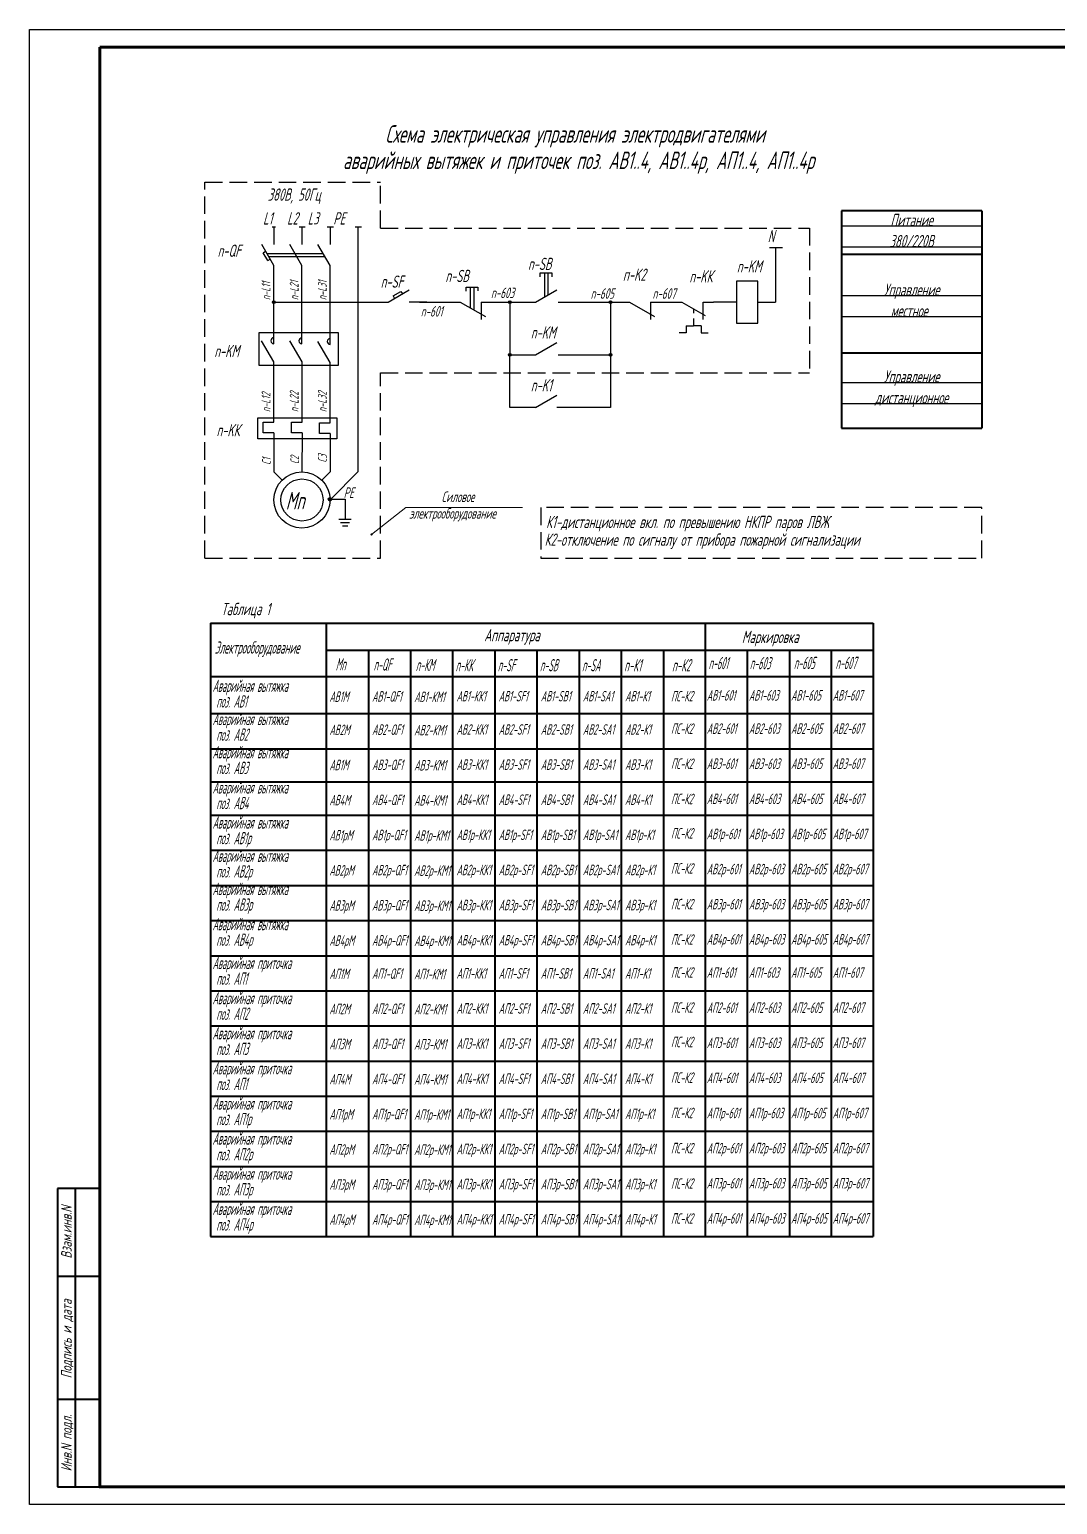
# Model space of a CAD drawing. Header units: millimetres. Extents: x -338 to 6826, y -8218 to 3153.
# Drawn here: x 2036.9 to 2329.7, y -2820.2 to -2400.2 of the extents above; entities that cross this region are included whole.
import ezdxf
from ezdxf.enums import TextEntityAlignment as Align

# ---------------------------------------------------------------- set-up
doc = ezdxf.new("R2010")
doc.units = ezdxf.units.MM
doc.linetypes.add('gost5', pattern=[7, 5, -2, 0])
doc.layers.get('Defpoints').update_dxf_attribs({"color": 251})
for name, color, linetype, lineweight in [('Выноска', 137, 'Continuous', 20), ('Обводка', 6, 'Continuous', 25), ('Рамка тонкая', 5, 'Continuous', 25), ('Таблица', 253, 'Continuous', 40), ('Текст_КИП', 2, 'Continuous', 25)]:
    doc.layers.add(name, color=color, linetype=linetype, lineweight=lineweight)
doc.layers.add('ТЕКСТ', color=2, linetype='Continuous')
doc.styles.add('Simplex', font='simplex.shx', dxfattribs={"width": 0.7, "oblique": 15})

msp = doc.modelspace()

# ---------------------------------------------------------------- hatches: boundary and pattern name
at = {"lineweight": 25}
h = msp.add_hatch(color=5, dxfattribs=at)
edge = h.paths.add_edge_path()
edge.add_arc((2106.53, -2477.8), 0.385, 0, 360)
h = msp.add_hatch(color=5, dxfattribs=at)
edge = h.paths.add_edge_path()
edge.add_arc((2173.7, -2477.8), 0.385, 0, 360)
h = msp.add_hatch(color=5, dxfattribs=at)
edge = h.paths.add_edge_path()
edge.add_arc((2202.41, -2477.8), 0.385, 0, 360)
h = msp.add_hatch(color=5, dxfattribs=at)
edge = h.paths.add_edge_path()
edge.add_arc((2173.72, -2492.79), 0.385, 0, 360)
h = msp.add_hatch(color=5, dxfattribs=at)
edge = h.paths.add_edge_path()
edge.add_arc((2202.41, -2492.79), 0.385, 0, 360)
h = msp.add_hatch(color=5, dxfattribs=at)
edge = h.paths.add_edge_path()
edge.add_arc((2122.53, -2533.94), 0.5, 0, 360)
edge = h.paths.add_edge_path(flags=17)
edge.add_arc((2122.53, -2533.94), 0.2, 0, 360)
h = msp.add_hatch(color=5, dxfattribs=at)
h.paths.add_polyline_path([(2122.73, -2533.94, 1), (2122.33, -2533.94)])
h.paths.add_polyline_path([(2122.53, -2533.94), (2122.33, -2533.94, 0.414214), (2122.53, -2534.14)])
h.paths.add_polyline_path([(2122.53, -2534.14, 0.414214), (2122.73, -2533.94), (2122.53, -2533.94)])
at = {"layer": 'Выноска'}
h = msp.add_hatch(color=256, dxfattribs=at)
h.paths.add_polyline_path([(2134.56, -2543.94, 1), (2134.16, -2543.94)])
h.paths.add_polyline_path([(2134.36, -2543.94), (2134.16, -2543.94, 0.414214), (2134.36, -2544.14)])
h.paths.add_polyline_path([(2134.36, -2544.14, 0.414214), (2134.56, -2543.94), (2134.36, -2543.94)])

# ---------------------------------------------------------------- linework, layer by layer
at = {"color": 5, "lineweight": 25}
for p, q in [((2106.08, -2456.37), (2107.01, -2456.37)), ((2106.53, -2456.37), (2106.53, -2461.37)), ((2113.69, -2456.35), (2115.47, -2456.35)), ((2114.54, -2456.37), (2114.54, -2461.37)), ((2121.7, -2456.4), (2123.52, -2456.4)), ((2122.55, -2456.37), (2122.55, -2461.37)), ((2129.64, -2456.4), (2131.46, -2456.4)), ((2130.49, -2456.37), (2130.49, -2526.12)), ((2106.53, -2467.37), (2103.06, -2461.37)), ((2103.47, -2463.72), (2104.18, -2463.3)), ((2104.77, -2465.97), (2103.47, -2463.72)), ((2104.56, -2463.96), (2120.58, -2463.96)), ((2105.07, -2464.84), (2121.09, -2464.84)), ((2114.54, -2467.37), (2111.08, -2461.37)), ((2122.55, -2467.37), (2119.08, -2461.37)), ((2247.67, -2462.28), (2251.34, -2462.28)), ((2249.36, -2462.28), (2249.36, -2477.79)), ((2104.77, -2465.97), (2105.49, -2465.56)), ((2106.53, -2472.37), (2106.53, -2467.37)), ((2114.54, -2472.37), (2114.54, -2467.37)), ((2122.55, -2472.37), (2122.55, -2467.37)), ((2182.4, -2470.63), (2182.4, -2469.45)), ((2182.4, -2469.45), (2185.73, -2469.45)), ((2182.4, -2469.45), (2185.16, -2469.45)), ((2183.58, -2469.45), (2183.58, -2476.34)), ((2184.65, -2475.71), (2184.65, -2469.45)), ((2185.73, -2469.45), (2185.73, -2470.56)), ((2106.53, -2489.7), (2106.53, -2472.37)), ((2114.54, -2489.69), (2114.54, -2472.37)), ((2122.55, -2489.86), (2122.55, -2472.37)), ((2161.3, -2474.7), (2161.3, -2473.52)), ((2161.3, -2473.52), (2164.63, -2473.52)), ((2162.47, -2473.52), (2162.47, -2479.46)), ((2163.55, -2480.08), (2163.55, -2473.52)), ((2164.63, -2473.52), (2164.63, -2474.63)), ((2238.31, -2471.79), (2238.31, -2483.79)), ((2244.31, -2471.79), (2238.31, -2471.79)), ((2244.31, -2483.79), (2244.31, -2471.79)), ((2106.53, -2477.79), (2132.63, -2477.79)), ((2106.53, -2477.8), (2136.48, -2477.79)), ((2134.07, -2477.79), (2139.07, -2477.79)), ((2139.07, -2477.79), (2145.07, -2474.33)), ((2140.46, -2476.04), (2142.71, -2474.73)), ((2140.46, -2476.04), (2140.87, -2476.75)), ((2142.71, -2474.73), (2143.13, -2475.45)), ((2150.07, -2477.79), (2145.07, -2477.79)), ((2148.03, -2477.79), (2159.58, -2477.79)), ((2159.58, -2477.79), (2166.76, -2481.93)), ((2165.58, -2477.79), (2168.58, -2477.79)), ((2165.6, -2477.79), (2165.6, -2482.79)), ((2168.58, -2477.79), (2178.85, -2477.79)), ((2173.72, -2477.79), (2173.72, -2492.79)), ((2178.85, -2477.79), (2181.08, -2477.79)), ((2181.08, -2477.79), (2187.08, -2474.29)), ((2187.51, -2477.79), (2207.77, -2477.79)), ((2202.41, -2477.79), (2202.41, -2507.81)), ((2207.79, -2477.79), (2214.96, -2481.93)), ((2213.8, -2477.79), (2222.75, -2477.79)), ((2213.8, -2477.79), (2213.8, -2482.79)), ((2222.75, -2477.79), (2229.4, -2481.63)), ((2228.69, -2477.79), (2228.69, -2482.79)), ((2228.75, -2477.79), (2231.75, -2477.79)), ((2238.31, -2477.79), (2231.75, -2477.79)), ((2244.31, -2477.79), (2249.36, -2477.79)), ((2226.07, -2479.71), (2226.07, -2480.43)), ((2226.07, -2480.43), (2226.07, -2480.9)), ((2223.97, -2484.51), (2223.97, -2486.56)), ((2223.97, -2484.51), (2226.07, -2484.51)), ((2223.97, -2484.51), (2226.07, -2484.51)), ((2223.97, -2484.51), (2226.07, -2484.51)), ((2223.97, -2484.51), (2226.07, -2484.51)), ((2226.07, -2482.47), (2226.07, -2484.51)), ((2228.18, -2484.51), (2226.08, -2484.51)), ((2228.18, -2484.51), (2228.18, -2486.56)), ((2238.31, -2483.79), (2244.31, -2483.79)), ((2124.96, -2486.5), (2102.26, -2486.5)), ((2102.26, -2486.5), (2102.26, -2495.73)), ((2106.53, -2494.83), (2103.03, -2488.82)), ((2114.55, -2494.82), (2111.04, -2488.82)), ((2122.55, -2494.99), (2119.05, -2488.99)), ((2124.96, -2495.73), (2124.96, -2486.5)), ((2181.08, -2492.79), (2187.08, -2489.29)), ((2223.97, -2486.56), (2221.97, -2486.56)), ((2228.18, -2486.56), (2230.18, -2486.56)), ((2173.72, -2492.79), (2181.08, -2492.79)), ((2173.72, -2507.81), (2173.72, -2492.79)), ((2187.53, -2492.79), (2202.41, -2492.79)), ((2102.26, -2495.73), (2124.96, -2495.73)), ((2106.53, -2512.02), (2106.53, -2494.83)), ((2114.55, -2512.01), (2114.55, -2494.82)), ((2122.55, -2512.18), (2122.55, -2494.99)), ((2181.08, -2507.81), (2187.08, -2504.31)), ((2101.96, -2516.74), (2101.96, -2510.74)), ((2101.96, -2510.74), (2113.96, -2510.74)), ((2112.49, -2510.74), (2124.49, -2510.74)), ((2124.5, -2510.77), (2124.5, -2516.77)), ((2181.08, -2507.81), (2173.72, -2507.81)), ((2202.41, -2507.81), (2187.08, -2507.81)), ((2103.53, -2515.02), (2103.53, -2512.02)), ((2103.53, -2512.02), (2106.53, -2512.02)), ((2106.53, -2515.02), (2103.53, -2515.02)), ((2106.53, -2515.02), (2106.53, -2526.13)), ((2111.55, -2515.01), (2111.55, -2512.01)), ((2111.55, -2512.01), (2114.55, -2512.01)), ((2114.55, -2515.01), (2111.55, -2515.01)), ((2114.55, -2515.01), (2114.54, -2526.12)), ((2119.55, -2515.18), (2119.55, -2512.18)), ((2119.55, -2512.18), (2122.55, -2512.18)), ((2122.55, -2515.18), (2119.55, -2515.18)), ((2122.55, -2515.18), (2122.55, -2526.14)), ((2113.96, -2516.74), (2101.96, -2516.74)), ((2124.49, -2516.74), (2112.49, -2516.74)), ((2106.53, -2526.13), (2108.88, -2528.47)), ((2122.55, -2526.14), (2120.21, -2528.47)), ((2130.55, -2526.06), (2122.73, -2533.87)), ((2123.03, -2533.94), (2126.81, -2533.94)), ((2126.81, -2533.94), (2126.81, -2538.7)), ((2126.81, -2533.94), (2126.81, -2539.71)), ((2128.59, -2539.71), (2125.02, -2539.71)), ((2128.11, -2540.67), (2125.5, -2540.67)), ((2127.58, -2541.6), (2126.03, -2541.6))]:
    msp.add_line(p, q, dxfattribs=at)
at = {"color": 7, "lineweight": 40}
for p, q in [((2044.96, -2730.17), (2044.96, -2815.17)), ((2056.96, -2730.17), (2044.96, -2730.17)), ((2049.96, -2730.17), (2049.96, -2815.17)), ((2044.96, -2755.17), (2056.96, -2755.17)), ((2044.96, -2790.17), (2056.96, -2790.17)), ((2044.96, -2815.17), (2056.96, -2815.17))]:
    msp.add_line(p, q, dxfattribs=at)
at = {"lineweight": 60}
msp.add_lwpolyline([(2056.94, -2405.17), (2625.94, -2405.17), (2625.94, -2815.17), (2056.94, -2815.17)], close=True, dxfattribs=at)
at = {"color": 5, "lineweight": 25}
for centre, radius in [((2106.53, -2477.8), 0.385), ((2173.7, -2477.8), 0.385), ((2173.72, -2477.79), 0.2), ((2202.41, -2477.8), 0.385), ((2202.41, -2477.79), 0.2), ((2173.72, -2492.79), 0.385), ((2173.74, -2492.78), 0.2), ((2202.41, -2492.79), 0.385), ((2202.41, -2492.78), 0.2), ((2114.53, -2534.14), 8), ((2114.53, -2534.14), 6), ((2122.53, -2533.94), 0.5), ((2122.53, -2533.94), 0.2)]:
    msp.add_circle(centre, radius, dxfattribs=at)
for centre, radius in [((2106.53, -2488.82), 0.877), ((2114.54, -2488.83), 0.86), ((2122.55, -2489.01), 0.85)]:
    msp.add_arc(centre, radius, 90, 270, dxfattribs=at)
at = {"layer": 'Defpoints'}
for p, q in [((2308.14, -2456.17), (2268.14, -2456.17)), ((2308.14, -2462.17), (2268.14, -2462.17)), ((2308.14, -2476.02), (2268.14, -2476.02)), ((2308.14, -2482.02), (2268.14, -2482.02)), ((2308.14, -2500.74), (2268.14, -2500.74)), ((2308.14, -2506.74), (2268.14, -2506.74))]:
    msp.add_line(p, q, dxfattribs=at)
at = {"layer": 'Выноска'}
for p, q in [((2134.36, -2543.94), (2144.14, -2536.28)), ((2144.14, -2536.28), (2177.37, -2536.28))]:
    msp.add_line(p, q, dxfattribs=at)
msp.add_circle((2134.36, -2543.94), 0.2, dxfattribs=at)
at = {"layer": 'Обводка', "linetype": 'gost5'}
for p, q in [((2086.92, -2443.65), (2136.89, -2443.65)), ((2086.92, -2550.69), (2086.92, -2443.65)), ((2136.89, -2456.7), (2136.89, -2443.65)), ((2136.89, -2456.7), (2259.09, -2456.7)), ((2259.09, -2456.7), (2259.09, -2497.98)), ((2136.89, -2497.98), (2259.09, -2497.98)), ((2136.89, -2550.69), (2136.89, -2497.98)), ((2086.92, -2550.69), (2136.89, -2550.69))]:
    msp.add_line(p, q, dxfattribs=at)
msp.add_lwpolyline([(2182.54, -2550.69), (2308.14, -2550.69), (2308.14, -2536.28), (2182.54, -2536.28)], close=True, dxfattribs=at)
at = {"layer": 'Рамка тонкая'}
msp.add_lwpolyline([(2036.94, -2400.17), (2630.94, -2400.17), (2630.94, -2820.17), (2036.94, -2820.17)], close=True, dxfattribs=at)
at = {"layer": 'Таблица', "lineweight": 40}
for p, q in [((2268.14, -2451.85), (2268.14, -2513.7)), ((2308.14, -2451.85), (2268.14, -2451.85)), ((2308.14, -2451.85), (2308.14, -2513.7)), ((2268.14, -2464.11), (2308.14, -2464.11)), ((2268.14, -2492.26), (2308.14, -2492.26)), ((2268.14, -2513.7), (2308.14, -2513.7)), ((2088.53, -2569.17), (2088.53, -2743.9)), ((2088.53, -2569.17), (2277.23, -2569.17)), ((2121.44, -2569.17), (2121.44, -2743.9)), ((2229.33, -2569.17), (2229.33, -2743.9)), ((2277.23, -2569.17), (2277.23, -2743.9)), ((2121.44, -2576.93), (2277.23, -2576.93)), ((2133.44, -2576.93), (2133.44, -2743.9)), ((2145.44, -2576.93), (2145.44, -2743.9)), ((2157.44, -2576.93), (2157.44, -2743.9)), ((2169.44, -2576.93), (2169.44, -2743.9)), ((2181.44, -2576.93), (2181.44, -2743.9)), ((2193.44, -2576.93), (2193.44, -2743.9)), ((2205.44, -2576.93), (2205.44, -2743.9)), ((2217.44, -2576.93), (2217.44, -2743.9)), ((2241.33, -2576.93), (2241.33, -2743.9)), ((2253.33, -2576.93), (2253.33, -2743.9)), ((2265.23, -2576.93), (2265.23, -2743.9)), ((2088.53, -2584.43), (2277.23, -2584.43)), ((2088.53, -2594.97), (2277.23, -2594.97)), ((2088.53, -2604.97), (2277.23, -2604.97)), ((2088.53, -2614.43), (2277.23, -2614.43)), ((2088.53, -2623.9), (2277.23, -2623.9)), ((2088.53, -2633.9), (2277.23, -2633.9)), ((2088.53, -2643.9), (2277.23, -2643.9)), ((2088.53, -2653.9), (2277.23, -2653.9)), ((2088.53, -2663.9), (2277.23, -2663.9)), ((2088.53, -2673.9), (2277.23, -2673.9)), ((2088.53, -2683.9), (2277.23, -2683.9)), ((2088.53, -2693.9), (2277.23, -2693.9)), ((2088.53, -2703.9), (2277.23, -2703.9)), ((2088.53, -2713.9), (2277.23, -2713.9)), ((2088.53, -2723.9), (2277.23, -2723.9)), ((2088.53, -2733.9), (2277.23, -2733.9)), ((2088.53, -2743.9), (2277.23, -2743.9))]:
    msp.add_line(p, q, dxfattribs=at)

# ---------------------------------------------------------------- texts
at = {"color": 2, "style": 'Simplex', "oblique": 15, "width": 0.7}
for s, p in [('Взам.инв.N', (2048.96, -2742.67)), ('Подпись и дата', (2048.96, -2773.03)), ('Инв.N подл.', (2048.96, -2802.67))]:
    msp.add_text(s, height=3, rotation=90, dxfattribs=at).set_placement(p, align=Align.CENTER)
at = {"layer": 'ТЕКСТ', "style": 'Simplex', "oblique": 15, "width": 0.6}
for s, height, p in [('Схема электрическая управления электродвигателями ', 5, (2193.29, -2432.41)), ('аварийных вытяжек и приточек поз. АВ1..4, АВ1..4р, АП1..4, АП1..4р', 5, (2193.29, -2439.92)), ('Питание', 3.5, (2288.14, -2456.17)), ('380/220B', 3.5, (2288.14, -2462.17)), ('Управление', 3.5, (2288.14, -2476.02)), ('местное ', 3.5, (2288.14, -2482.02)), ('Управление', 3.5, (2288.14, -2500.74)), ('дистанционное', 3.5, (2288.14, -2506.74))]:
    msp.add_text(s, height=height, dxfattribs=at).set_placement(p, align=Align.CENTER)
at = {"layer": 'ТЕКСТ', "style": 'Simplex', "oblique": 15}
for s, height, width, p in [('380В, 50Гц', 3.5, 0.6, (2104.76, -2448.93)), ('L1   L2  L3   РЕ', 3.5, 0.6, (2103.45, -2455.7)), ('N', 3.5, 0.6, (2247.16, -2460.76)), ('n-QF ', 3.5, 0.6, (2090.51, -2464.91)), ('n-SB ', 3.5, 0.6, (2178.9, -2468.67)), ('n-SB ', 3.5, 0.6, (2155.38, -2472.1)), ('п-K2 ', 3.5, 0.6, (2205.91, -2471.73)), ('n-KК ', 3.5, 0.6, (2224.86, -2472.22)), ('n-KM ', 3.5, 0.6, (2238.39, -2469.37)), (' n-SF', 3.5, 0.6, (2135.56, -2473.72)), ('n-603', 3, 0.6, (2168.36, -2476.66)), ('n-605', 3, 0.6, (2196.74, -2476.86)), ('n-607', 3, 0.6, (2214.36, -2476.86)), ('n-601', 3, 0.6, (2148.36, -2481.92)), ('n-KM ', 3.5, 0.6, (2179.71, -2488.2)), ('n-KM ', 3.5, 0.6, (2089.57, -2493.5)), ('n-K1 ', 3.5, 0.6, (2179.71, -2503.23)), (' n-KК ', 3.5, 0.6, (2088.82, -2516.01)), ('Mn', 5, 0.6, (2109.91, -2536.83)), ('РЕ', 3, 0.6, (2126.4, -2533.57)), ('Силовое', 3, 0.6, (2154.31, -2534.72)), ('электрооборудование', 3, 0.6, (2145.1, -2539.45)), ('К1-дистанционное вкл. по превышению НКПР паров ЛВЖ', 3.5, 0.6, (2184.06, -2542.15)), ('Таблица 1', 3.5, 0.6, (2091.52, -2566.94)), ('Электрооборудование', 3.5, 0.5, (2089.7, -2577.9)), ('Аппаратура', 3.5, 0.6, (2166.42, -2574.39)), ('Маркировка', 3.5, 0.6, (2239.79, -2574.88)), ('n-605', 3.5, 0.45, (2254.6, -2582.29)), ('n-607', 3.5, 0.45, (2266.47, -2582.29)), ('Mn', 3.5, 0.45, (2124.11, -2582.68)), ('n-QF', 3.5, 0.45, (2134.93, -2582.74)), ('n-КМ', 3.5, 0.45, (2146.93, -2582.87)), ('n-КК', 3.5, 0.45, (2158.28, -2582.94)), ('n-SF', 3.5, 0.45, (2170.28, -2582.94)), ('n-SB', 3.5, 0.45, (2182.28, -2582.94)), ('n-SA', 3.5, 0.45, (2194.28, -2582.94)), ('n-К1', 3.5, 0.5, (2206.28, -2582.94)), ('n-К2', 3.5, 0.5, (2219.92, -2582.94)), ('n-601', 3.5, 0.45, (2230.31, -2582.34)), ('n-603', 3.5, 0.45, (2242.05, -2582.36)), ('Аварийная вытяжка', 3.5, 0.45, (2089.06, -2588.8)), (' поз. АВ1', 3.5, 0.45, (2089.06, -2593.25)), ('АВ1М', 3, 0.45, (2122.32, -2591.64)), ('АВ1-QF1', 3, 0.45, (2134.48, -2591.58)), ('АВ1-КМ1', 3, 0.45, (2146.48, -2591.71)), ('АВ1-КК1', 3, 0.45, (2158.52, -2591.51)), ('АВ1-SF1', 3, 0.45, (2170.52, -2591.51)), ('АВ1-SB1 ', 3, 0.45, (2182.52, -2591.51)), ('АВ1-SA1', 3, 0.45, (2194.52, -2591.51)), ('АВ1-К1', 3, 0.45, (2206.52, -2591.51)), ('ПС-К2', 3, 0.45, (2219.61, -2591.51)), ('АВ1-601', 3, 0.45, (2229.79, -2591.27)), ('АВ1-603', 3, 0.45, (2241.79, -2591.27)), ('АВ1-605', 3, 0.45, (2253.79, -2591.27)), ('АВ1-607', 3, 0.45, (2265.65, -2591.27)), ('Аварийная вытяжка', 3.5, 0.45, (2089.06, -2598.26)), (' поз. АВ2', 3.5, 0.45, (2089.06, -2602.71)), ('АВ2М', 3, 0.45, (2122.32, -2601.1)), ('АВ2-QF1', 3, 0.45, (2134.48, -2601.04)), ('АВ2-КМ1', 3, 0.45, (2146.48, -2601.17)), ('АВ2-КК1', 3, 0.45, (2158.52, -2600.98)), ('АВ2-SF1', 3, 0.45, (2170.52, -2600.98)), ('АВ2-SB1 ', 3, 0.45, (2182.52, -2600.98)), ('АВ2-SA1', 3, 0.45, (2194.52, -2600.98)), ('АВ2-К1', 3, 0.45, (2206.52, -2600.98)), ('ПС-К2', 3, 0.45, (2219.61, -2600.76)), ('АВ2-601', 3, 0.45, (2229.79, -2600.73)), ('АВ2-603', 3, 0.45, (2241.79, -2600.73)), ('АВ2-605', 3, 0.45, (2253.79, -2600.73)), ('АВ2-607', 3, 0.45, (2265.65, -2600.73)), ('Аварийная вытяжка', 3.5, 0.45, (2089.06, -2607.72)), ('АВ1М', 3, 0.45, (2122.32, -2611.1)), ('АВ3-QF1', 3, 0.45, (2134.48, -2611.04)), ('АВ3-КМ1', 3, 0.45, (2146.48, -2611.17)), ('АВ3-КК1', 3, 0.45, (2158.52, -2610.98)), ('АВ3-SF1', 3, 0.45, (2170.52, -2610.98)), ('АВ3-SB1 ', 3, 0.45, (2182.52, -2610.98)), ('АВ3-SA1', 3, 0.45, (2194.52, -2610.98)), ('АВ3-К1', 3, 0.45, (2206.52, -2610.98)), ('ПС-К2', 3, 0.45, (2219.61, -2610.73)), ('АВ3-601', 3, 0.45, (2229.79, -2610.73)), ('АВ3-603', 3, 0.45, (2241.79, -2610.73)), ('АВ3-605', 3, 0.45, (2253.79, -2610.73)), ('АВ3-607', 3, 0.45, (2265.65, -2610.73)), (' поз. АВ3', 3.5, 0.45, (2089.06, -2612.18)), ('Аварийная вытяжка', 3.5, 0.45, (2089.06, -2617.72)), (' поз. АВ4', 3.5, 0.45, (2089.06, -2622.18)), ('АВ4М', 3, 0.45, (2122.32, -2621.1)), ('АВ4-QF1', 3, 0.45, (2134.48, -2621.04)), ('АВ4-КМ1', 3, 0.45, (2146.48, -2621.17)), ('АВ4-КК1', 3, 0.45, (2158.52, -2620.98)), ('АВ4-SF1', 3, 0.45, (2170.52, -2620.98)), ('АВ4-SB1 ', 3, 0.45, (2182.52, -2620.98)), ('АВ4-SA1', 3, 0.45, (2194.52, -2620.98)), ('АВ4-К1', 3, 0.45, (2206.52, -2620.98)), ('ПС-К2', 3, 0.45, (2219.61, -2620.76)), ('АВ4-601', 3, 0.45, (2229.79, -2620.73)), ('АВ4-603', 3, 0.45, (2241.79, -2620.73)), ('АВ4-605', 3, 0.45, (2253.79, -2620.73)), ('АВ4-607', 3, 0.45, (2265.65, -2620.73)), ('Аварийная вытяжка', 3.5, 0.45, (2089.06, -2627.72)), (' поз. АВ1р', 3.5, 0.45, (2089.06, -2632.18)), ('АВ1рМ', 3, 0.45, (2122.32, -2631.1)), ('АВ1р-QF1', 3, 0.45, (2134.48, -2631.04)), ('АВ1р-КМ1', 3, 0.45, (2146.48, -2631.17)), ('АВ1р-КК1', 3, 0.45, (2158.52, -2630.98)), ('АВ1р-SF1', 3, 0.45, (2170.52, -2630.98)), ('АВ1р-SB1 ', 3, 0.45, (2182.52, -2630.98)), ('АВ1р-SA1', 3, 0.45, (2194.52, -2630.98)), ('АВ1р-К1', 3, 0.45, (2206.52, -2630.98)), ('ПС-К2', 3, 0.45, (2219.61, -2630.56)), ('АВ1р-601', 3, 0.45, (2229.79, -2630.73)), ('АВ1р-603', 3, 0.45, (2241.79, -2630.73)), ('АВ1р-605', 3, 0.45, (2253.79, -2630.73)), ('АВ1р-607', 3, 0.45, (2265.65, -2630.73)), ('Аварийная вытяжка', 3.5, 0.45, (2089.06, -2637.19)), ('ПС-К2', 3, 0.45, (2219.61, -2640.55)), (' поз. АВ2р', 3.5, 0.45, (2089.06, -2641.64)), ('АВ2рМ', 3, 0.45, (2122.32, -2641.1)), ('АВ2р-QF1', 3, 0.45, (2134.48, -2641.04)), ('АВ2р-КМ1', 3, 0.45, (2146.48, -2641.17)), ('АВ2р-КК1', 3, 0.45, (2158.52, -2640.98)), ('АВ2р-SF1', 3, 0.45, (2170.52, -2640.98)), ('АВ2р-SB1 ', 3, 0.45, (2182.52, -2640.98)), ('АВ2р-SA1', 3, 0.45, (2194.52, -2640.98)), ('АВ2р-К1', 3, 0.45, (2206.52, -2640.98)), ('АВ2р-601', 3, 0.45, (2229.79, -2640.73)), ('АВ2р-603', 3, 0.45, (2241.79, -2640.73)), ('АВ2р-605', 3, 0.45, (2253.79, -2640.73)), ('АВ2р-607', 3, 0.45, (2265.65, -2640.73)), ('Аварийная вытяжка', 3.5, 0.45, (2089.06, -2646.65)), (' поз. АВ3р', 3.5, 0.45, (2089.06, -2651.1)), ('АВ3рМ', 3, 0.45, (2122.32, -2651.1)), ('АВ3р-QF1', 3, 0.45, (2134.48, -2651.04)), ('АВ3р-КМ1', 3, 0.45, (2146.48, -2651.17)), ('АВ3р-КК1', 3, 0.45, (2158.52, -2650.98)), ('АВ3р-SF1', 3, 0.45, (2170.52, -2650.98)), ('АВ3р-SB1 ', 3, 0.45, (2182.52, -2650.98)), ('АВ3р-SA1', 3, 0.45, (2194.52, -2650.98)), ('АВ3р-К1', 3, 0.45, (2206.52, -2650.98)), ('ПС-К2', 3, 0.45, (2219.61, -2650.72)), ('АВ3р-601', 3, 0.45, (2229.79, -2650.73)), ('АВ3р-603', 3, 0.45, (2241.79, -2650.73)), ('АВ3р-605', 3, 0.45, (2253.79, -2650.73)), ('АВ3р-607', 3, 0.45, (2265.65, -2650.73)), ('Аварийная вытяжка', 3.5, 0.45, (2089.06, -2656.65)), (' поз. АВ4р', 3.5, 0.45, (2089.06, -2661.1)), ('АВ4рМ', 3, 0.45, (2122.32, -2661.1)), ('АВ4р-QF1', 3, 0.45, (2134.48, -2661.04)), ('АВ4р-КМ1', 3, 0.45, (2146.48, -2661.17)), ('АВ4р-КК1', 3, 0.45, (2158.52, -2660.98)), ('АВ4р-SF1', 3, 0.45, (2170.52, -2660.98)), ('АВ4р-SB1 ', 3, 0.45, (2182.52, -2660.98)), ('АВ4р-SA1', 3, 0.45, (2194.52, -2660.98)), ('АВ4р-К1', 3, 0.45, (2206.52, -2660.98)), ('ПС-К2', 3, 0.45, (2219.61, -2660.79)), ('АВ4р-601', 3, 0.45, (2229.79, -2660.73)), ('АВ4р-603', 3, 0.45, (2241.79, -2660.73)), ('АВ4р-605', 3, 0.45, (2253.79, -2660.73)), ('АВ4р-607', 3, 0.45, (2265.65, -2660.73)), ('Аварийная приточка', 3.5, 0.45, (2089.06, -2667.72)), (' поз. АП1', 3.5, 0.45, (2089.06, -2672.18)), ('АП1М', 3, 0.45, (2122.32, -2670.57)), ('АП1-QF1', 3, 0.45, (2134.48, -2670.51)), ('АП1-КМ1', 3, 0.45, (2146.48, -2670.63)), ('АП1-КК1', 3, 0.45, (2158.52, -2670.44)), ('АП1-SF1', 3, 0.45, (2170.52, -2670.44)), ('АП1-SB1 ', 3, 0.45, (2182.52, -2670.44)), ('АП1-SA1', 3, 0.45, (2194.52, -2670.44)), ('АП1-К1', 3, 0.45, (2206.52, -2670.44)), ('ПС-К2', 3, 0.45, (2219.61, -2670.18)), ('АП1-601', 3, 0.45, (2229.79, -2670.2)), ('АП1-603', 3, 0.45, (2241.79, -2670.2)), ('АП1-605', 3, 0.45, (2253.79, -2670.2)), ('АП1-607', 3, 0.45, (2265.65, -2670.2)), ('Аварийная приточка', 3.5, 0.45, (2089.06, -2677.72)), (' поз. АП2', 3.5, 0.45, (2089.06, -2682.18)), ('АП2М', 3, 0.45, (2122.32, -2680.57)), ('АП2-QF1', 3, 0.45, (2134.48, -2680.51)), ('АП2-КМ1', 3, 0.45, (2146.48, -2680.63)), ('АП2-КК1', 3, 0.45, (2158.52, -2680.44)), ('АП2-SF1', 3, 0.45, (2170.52, -2680.44)), ('АП2-SB1 ', 3, 0.45, (2182.52, -2680.44)), ('АП2-SA1', 3, 0.45, (2194.52, -2680.44)), ('АП2-К1', 3, 0.45, (2206.52, -2680.44)), ('ПС-К2', 3, 0.45, (2219.61, -2680.16)), ('АП2-601', 3, 0.45, (2229.79, -2680.2)), ('АП2-603', 3, 0.45, (2241.79, -2680.2)), ('АП2-605', 3, 0.45, (2253.79, -2680.2)), ('АП2-607', 3, 0.45, (2265.65, -2680.2)), ('Аварийная приточка', 3.5, 0.45, (2089.06, -2687.72)), ('АП3М', 3, 0.45, (2122.32, -2690.57)), ('АП3-QF1', 3, 0.45, (2134.48, -2690.51)), ('АП3-КМ1', 3, 0.45, (2146.48, -2690.63)), ('АП3-КК1', 3, 0.45, (2158.52, -2690.44)), ('АП3-SF1', 3, 0.45, (2170.52, -2690.44)), ('АП3-SB1 ', 3, 0.45, (2182.52, -2690.44)), ('АП3-SA1', 3, 0.45, (2194.52, -2690.44)), ('АП3-К1', 3, 0.45, (2206.52, -2690.44)), ('ПС-К2', 3, 0.45, (2219.61, -2689.97)), ('АП3-601', 3, 0.45, (2229.79, -2690.2)), ('АП3-603', 3, 0.45, (2241.79, -2690.2)), ('АП3-605', 3, 0.45, (2253.79, -2690.2)), ('АП3-607', 3, 0.45, (2265.65, -2690.2)), (' поз. АП3', 3.5, 0.45, (2089.06, -2692.18)), ('Аварийная приточка', 3.5, 0.45, (2089.06, -2697.72)), (' поз. АП1', 3.5, 0.45, (2089.06, -2702.18)), ('АП4М', 3, 0.45, (2122.32, -2700.57)), ('АП4-QF1', 3, 0.45, (2134.48, -2700.51)), ('АП4-КМ1', 3, 0.45, (2146.48, -2700.63)), ('АП4-КК1', 3, 0.45, (2158.52, -2700.44)), ('АП4-SF1', 3, 0.45, (2170.52, -2700.44)), ('АП4-SB1 ', 3, 0.45, (2182.52, -2700.44)), ('АП4-SA1', 3, 0.45, (2194.52, -2700.44)), ('АП4-К1', 3, 0.45, (2206.52, -2700.44)), ('ПС-К2', 3, 0.45, (2219.61, -2700.12)), ('АП4-601', 3, 0.45, (2229.79, -2700.2)), ('АП4-603', 3, 0.45, (2241.79, -2700.2)), ('АП4-605', 3, 0.45, (2253.79, -2700.2)), ('АП4-607', 3, 0.45, (2265.65, -2700.2)), ('Аварийная приточка', 3.5, 0.45, (2089.06, -2707.72)), (' поз. АП1р', 3.5, 0.45, (2089.06, -2712.18)), ('АП1рМ', 3, 0.45, (2122.32, -2710.57)), ('АП1р-QF1', 3, 0.45, (2134.48, -2710.51)), ('АП1р-КМ1', 3, 0.45, (2146.48, -2710.63)), ('АП1р-КК1', 3, 0.45, (2158.52, -2710.44)), ('АП1р-SF1', 3, 0.45, (2170.52, -2710.44)), ('АП1р-SB1 ', 3, 0.45, (2182.52, -2710.44)), ('АП1р-SA1', 3, 0.45, (2194.52, -2710.44)), ('АП1р-К1', 3, 0.45, (2206.52, -2710.44)), ('ПС-К2', 3, 0.45, (2219.61, -2710.17)), ('АП1р-601', 3, 0.45, (2229.79, -2710.2)), ('АП1р-603', 3, 0.45, (2241.79, -2710.2)), ('АП1р-605', 3, 0.45, (2253.79, -2710.2)), ('АП1р-607', 3, 0.45, (2265.65, -2710.2)), ('Аварийная приточка', 3.5, 0.45, (2089.06, -2717.72)), ('ПС-К2', 3, 0.45, (2219.61, -2720.2)), ('АП2р-601', 3, 0.45, (2229.79, -2720.2)), ('АП2р-603', 3, 0.45, (2241.79, -2720.2)), ('АП2р-605', 3, 0.45, (2253.79, -2720.2)), ('АП2р-607', 3, 0.45, (2265.65, -2720.2)), (' поз. АП2р', 3.5, 0.45, (2089.06, -2722.18)), ('АП2рМ', 3, 0.45, (2122.32, -2720.57)), ('АП2р-QF1', 3, 0.45, (2134.48, -2720.51)), ('АП2р-КМ1', 3, 0.45, (2146.48, -2720.63)), ('АП2р-КК1', 3, 0.45, (2158.52, -2720.44)), ('АП2р-SF1', 3, 0.45, (2170.52, -2720.44)), ('АП2р-SB1 ', 3, 0.45, (2182.52, -2720.44)), ('АП2р-SA1', 3, 0.45, (2194.52, -2720.44)), ('АП2р-К1', 3, 0.45, (2206.52, -2720.44)), ('Аварийная приточка', 3.5, 0.45, (2089.06, -2727.72)), (' поз. АП3р', 3.5, 0.45, (2089.06, -2732.18)), ('АП3рМ', 3, 0.45, (2122.32, -2730.57)), ('АП3р-QF1', 3, 0.45, (2134.48, -2730.51)), ('АП3р-КМ1', 3, 0.45, (2146.48, -2730.63)), ('АП3р-КК1', 3, 0.45, (2158.52, -2730.44)), ('АП3р-SF1', 3, 0.45, (2170.52, -2730.44)), ('АП3р-SB1 ', 3, 0.45, (2182.52, -2730.44)), ('АП3р-SA1', 3, 0.45, (2194.52, -2730.44)), ('АП3р-К1', 3, 0.45, (2206.52, -2730.44)), ('ПС-К2', 3, 0.45, (2219.61, -2730.28)), ('АП3р-601', 3, 0.45, (2229.79, -2730.2)), ('АП3р-603', 3, 0.45, (2241.79, -2730.2)), ('АП3р-605', 3, 0.45, (2253.79, -2730.2)), ('АП3р-607', 3, 0.45, (2265.65, -2730.2)), ('Аварийная приточка', 3.5, 0.45, (2089.06, -2737.72)), ('АП4рМ', 3, 0.45, (2122.32, -2740.57)), ('АП4р-QF1', 3, 0.45, (2134.48, -2740.51)), ('АП4р-КМ1', 3, 0.45, (2146.48, -2740.63)), ('АП4р-КК1', 3, 0.45, (2158.52, -2740.44)), ('АП4р-SF1', 3, 0.45, (2170.52, -2740.44)), ('АП4р-SB1 ', 3, 0.45, (2182.52, -2740.44)), ('АП4р-SA1', 3, 0.45, (2194.52, -2740.44)), ('АП4р-К1', 3, 0.45, (2206.52, -2740.44)), ('ПС-К2', 3, 0.45, (2219.61, -2740.23)), ('АП4р-601', 3, 0.45, (2229.79, -2740.2)), ('АП4р-603', 3, 0.45, (2241.79, -2740.2)), ('АП4р-605', 3, 0.45, (2253.79, -2740.2)), ('АП4р-607', 3, 0.45, (2265.65, -2740.2)), (' поз. АП4р', 3.5, 0.45, (2089.06, -2742.18))]:
    msp.add_text(s, height=height, dxfattribs=dict(at, width=width)).set_placement(p)
at = {"layer": 'ТЕКСТ', "style": 'Simplex', "oblique": 15, "width": 0.6}
for s, p in [('n-L11', (2105.55, -2477.23)), ('n-L21', (2113.56, -2477.23)), ('n-L31', (2121.57, -2477.23)), ('n-L32', (2121.57, -2509.11)), ('n-L12', (2105.55, -2509.11)), ('n-L22', (2113.56, -2509.11)), (' C1', (2105.65, -2525.24)), (' C2', (2113.73, -2525.02)), (' C3', (2121.59, -2524.58))]:
    msp.add_text(s, height=2.5, rotation=90, dxfattribs=at).set_placement(p)
at = {"layer": 'Текст_КИП', "style": 'Simplex', "oblique": 15, "width": 0.6}
msp.add_text('К2-отключение по сигналу от прибора пожарной сигнализации', height=3.5, dxfattribs=at).set_placement((2183.63, -2547.18))

doc.saveas('drawing.dxf')
